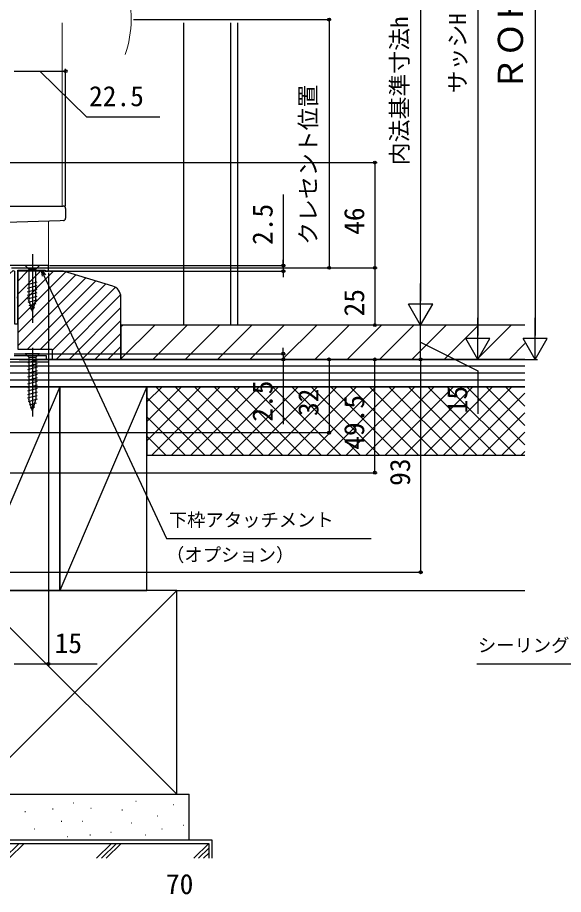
# Model space of a CAD drawing. Units: millimetres, scale not verified. Extents: x -529 to 521, y -782 to 778.
# Drawn here: x -97.1 to 141.2, y -166.1 to 217.1 of the extents above; entities that cross this region are included whole.
import ezdxf
from ezdxf.enums import TextEntityAlignment as Align

# ---------------------------------------------------------------- set-up
doc = ezdxf.new("R2010")
doc.units = ezdxf.units.MM
doc.header["$LTSCALE"] = 4
for name, color, linetype in [('0-2_YKK_11', 7, 'Continuous'), ('0-3_YKK_11E', 7, 'Continuous'), ('0-5_YKK_13', 4, 'Continuous'), ('0-7_YKK_D', 6, 'Continuous'), ('0-9_YSS_K', 3, 'Continuous'), ('0-A_YSS_KE', 3, 'Continuous')]:
    doc.layers.add(name, color=color, linetype=linetype)
doc.layers.add('0-4_YKK_12', color=2, linetype='Continuous', lineweight=18)
doc.styles.add('ＭＳ ゴシック', font='')
doc.styles.get('ＭＳ ゴシック').set_extended_font_data('MS Gothic')

msp = doc.modelspace()

# ---------------------------------------------------------------- linework, layer by layer
at = {"layer": '0-2_YKK_11'}
msp.add_lwpolyline([(-98.599, 70.194), (-83.599, 70.194), (-83.599, 67.694), (-84.399, 67.694), (-84.399, 69.294), (-98.599, 69.294)], dxfattribs=at)
at = {"layer": '0-3_YKK_11E'}
msp.add_lwpolyline([(-98.394, 106.321), (-98.394, 83.194), (-96.994, 83.194), (-96.994, 94.236), (-97.114, 94.419), (-97.114, 94.969), (-96.994, 95.152), (-96.994, 106.694), (-85.094, 106.694), (-85.094, 106.194), (-83.594, 106.194), (-83.594, 108.694), (-100.794, 108.694), (-100.794, 105.318), (-100.423, 105.164), (-99.011, 106.577)], close=True, dxfattribs=at)
at = {"layer": '0-4_YKK_12'}
for p, q in [((-77.599, 214.696), (-77.599, 134.694)), ((-83.599, 128.132), (-83.599, 107.694))]:
    msp.add_line(p, q, dxfattribs=at)
msp.add_arc((-93.559, 216.249), 46.06, 340.48575, 19.38343, dxfattribs=at)
at = {"layer": '0-5_YKK_13'}
for p, q in [((-104.2, 134.694), (-78.548, 134.694)), ((-78.548, 134.694), (-77.1, 134.694)), ((-76.1, 133.694), (-76.1, 129.36)), ((-78.513, 128.31), (-102.035, 127.488)), ((-77.065, 128.36), (-78.513, 128.31)), ((-90.599, 113.694), (-90.599, 83.694)), ((-87.499, 108.694), (-93.699, 108.694)), ((-93.699, 108.694), (-92.149, 107.144)), ((-87.499, 108.694), (-89.049, 107.144)), ((-92.149, 107.144), (-92.149, 93.61)), ((-89.049, 107.144), (-92.149, 107.144)), ((-89.049, 93.61), (-89.049, 107.144)), ((-92.699, 100.4), (-88.499, 101.526)), ((-92.699, 98.847), (-88.499, 99.973)), ((-92.699, 97.294), (-88.499, 98.42)), ((-92.699, 95.741), (-88.499, 96.867)), ((-92.699, 94.188), (-88.499, 95.314)), ((-92.44, 92.705), (-88.499, 93.761)), ((-90.599, 88.694), (-92.149, 93.61)), ((-91.989, 91.273), (-88.952, 92.086)), ((-90.599, 88.694), (-89.049, 93.61)), ((-91.537, 89.841), (-89.487, 90.39)), ((-90.599, 72.694), (-90.599, 42.694)), ((-87.499, 70.194), (-89.049, 68.644)), ((-88.499, 67.343), (-92.699, 66.218)), ((-88.499, 65.79), (-92.699, 64.665)), ((-92.149, 68.644), (-92.149, 50.11)), ((-89.049, 68.644), (-89.049, 50.11)), ((-88.499, 64.237), (-92.699, 63.112)), ((-88.499, 62.684), (-92.699, 61.559)), ((-88.499, 61.131), (-92.699, 60.006)), ((-88.499, 59.578), (-92.699, 58.453)), ((-88.499, 58.026), (-92.699, 56.9)), ((-88.499, 56.473), (-92.699, 55.347)), ((-88.499, 54.92), (-92.699, 53.794)), ((-88.499, 53.367), (-92.699, 52.241)), ((-88.499, 51.814), (-92.699, 50.688)), ((-88.499, 50.261), (-92.44, 49.205)), ((-90.599, 45.194), (-92.149, 50.11)), ((-90.599, 45.194), (-92.149, 50.11)), ((-90.599, 45.194), (-89.049, 50.11)), ((-88.952, 48.586), (-91.989, 47.773)), ((-89.487, 46.89), (-91.537, 46.341))]:
    msp.add_line(p, q, dxfattribs=at)
msp.add_lwpolyline([(-87.499, 70.194), (-93.699, 70.194), (-92.149, 68.644), (-89.049, 68.644)], dxfattribs=at)
for centre, start, end in [((-77.1, 133.694), 0, 90), ((-77.1, 129.36), 272, 0)]:
    msp.add_arc(centre, 1, start, end, dxfattribs=at)
at = {"layer": '0-7_YKK_D'}
for p, q in [((128.901, 342.198), (128.901, 78.194)), ((103.901, 337.198), (103.901, 78.194)), ((78.901, 307.198), (78.901, 93.196)), ((-46.499, 216.196), (39.901, 216.196)), ((38.901, 216.196), (38.901, 107.696)), ((-98.599, 193.694), (-76.1, 193.694)), ((-76.1, 134.694), (-76.1, 194.694)), ((-104.199, 153.694), (59.901, 153.694)), ((58.901, 153.694), (58.901, 107.696)), ((18.901, 108.694), (18.901, 111.244)), ((-99.794, 107.696), (59.901, 107.696)), ((-99.794, 107.696), (59.901, 107.696)), ((-83.094, 108.694), (19.901, 108.694)), ((18.901, 108.694), (18.901, 106.196)), ((58.901, 107.696), (58.901, 82.696)), ((-83.594, 105.494), (-83.594, -66.304)), ((-83.112, 106.196), (19.901, 106.196)), ((18.901, 106.196), (18.901, 103.646)), ((78.901, 82.696), (78.901, 100.883)), ((78.901, 82.696), (73.651, 91.79)), ((84.151, 91.79), (73.651, 91.79)), ((78.901, 82.696), (84.151, 91.79)), ((103.901, 67.694), (103.901, 85.881)), ((128.901, 67.694), (128.901, 85.881)), ((78.901, 67.696), (78.901, 82.696)), ((103.901, 67.694), (98.651, 76.787)), ((109.151, 76.787), (98.651, 76.787)), ((103.901, 67.694), (109.151, 76.787)), ((128.901, 67.694), (123.651, 76.787)), ((134.151, 76.787), (123.651, 76.787)), ((128.901, 67.694), (134.151, 76.787)), ((-83.223, 70.196), (19.901, 70.196)), ((18.901, 70.196), (18.901, 72.746)), ((18.901, 70.196), (18.901, 67.696)), ((-86.599, 67.696), (-340.3, 67.696)), ((-96.399, 67.696), (79.901, 67.696)), ((-82.899, 67.694), (79.901, 67.694)), ((-82.898, 67.694), (129.901, 67.694)), ((-82.898, 67.694), (104.901, 67.694)), ((-79.499, 67.694), (39.901, 67.694)), ((18.901, 67.696), (18.901, 39.369)), ((38.901, 67.694), (38.901, 35.696)), ((58.901, 18.196), (58.901, 67.694)), ((78.901, 67.694), (78.901, -25.304)), ((-124.899, 35.696), (39.901, 35.696)), ((-124.899, 18.196), (59.901, 18.196)), ((-124.899, -25.304), (79.901, -25.304))]:
    msp.add_line(p, q, dxfattribs=at)
for points in [[(-87.349, 193.694), (-66.989, 173.694), (-35.035, 173.694)], [(18.901, 139.826), (18.901, 108.694), (18.901, 106.196)], [(-86.191, 104.094), (-86.65, 106.694), (-84.953, 104.672)], [(-86.65, 106.694), (-85.572, 104.383), (-31.987, -10.531), (57.314, -10.531)], [(78.901, 75.196), (103.901, 62.684), (103.901, 43.957)], [(303.487, -7.527), (301.215, -8.685), (189.689, -65.51), (103.498, -65.51)], [(-98.599, -65.304), (-83.594, -65.304), (-62.316, -65.304)]]:
    msp.add_lwpolyline(points, dxfattribs=at)
for centre in [(38.901, 216.196), (-76.1, 193.694), (58.901, 153.694), (18.901, 108.694), (38.901, 107.696), (58.901, 107.696), (58.901, 107.696), (18.901, 106.196), (58.901, 82.696), (18.901, 70.196), (18.901, 67.696), (38.901, 67.694), (58.901, 67.694), (78.901, 67.696), (38.901, 35.696), (58.901, 18.196), (78.901, -25.304), (-83.594, -65.304)]:
    msp.add_circle(centre, 0.637, dxfattribs=at)
at = {"layer": '0-9_YSS_K'}
for p, q in [((-24.597, 214.696), (-24.597, 82.694)), ((-4.099, 214.696), (-4.099, 82.694)), ((-1.099, 214.696), (-1.099, 82.694)), ((-96.994, 90.576), (-81.376, 106.194)), ((-96.994, 96.233), (-87.033, 106.194)), ((-96.994, 101.89), (-92.69, 106.194)), ((-96.994, 84.92), (-76.013, 105.9)), ((-96.994, 79.263), (-71.662, 104.595)), ((-96.994, 73.606), (-67.31, 103.289)), ((-92.749, 72.194), (-62.959, 101.984)), ((-87.092, 72.194), (-58.608, 100.678)), ((-81.994, 71.635), (-54.388, 99.241)), ((-80.278, 67.694), (-52.079, 95.893)), ((-74.621, 67.694), (-51.994, 90.322)), ((-68.964, 67.694), (-51.994, 84.665)), ((-51.994, 82.041), (-51.34, 82.694)), ((-51.994, 67.899), (-37.198, 82.694)), ((-38.056, 67.694), (-23.056, 82.694)), ((-23.914, 67.694), (-8.914, 82.694)), ((-9.772, 67.694), (5.228, 82.694)), ((4.371, 67.694), (19.371, 82.694)), ((18.513, 67.694), (33.513, 82.694)), ((32.655, 67.694), (47.655, 82.694)), ((46.797, 67.694), (61.797, 82.694)), ((60.939, 67.694), (75.939, 82.694)), ((75.081, 67.694), (90.081, 82.694)), ((89.223, 67.694), (104.223, 82.694)), ((103.365, 67.694), (118.365, 82.694)), ((-63.307, 67.694), (-51.994, 79.008)), ((-57.651, 67.694), (-51.994, 73.351)), ((117.508, 67.694), (124.401, 74.588)), ((124.401, 64.694), (-116.599, 64.694)), ((124.401, 61.694), (-116.599, 61.694)), ((124.401, 58.694), (-116.599, 58.694)), ((-78.599, 55.694), (-116.599, -33.306)), ((-40.599, 55.694), (-78.599, -33.306)), ((-40.599, 32.135), (-17.04, 55.694)), ((-40.599, 40.621), (-25.525, 55.694)), ((-40.599, 49.106), (-34.01, 55.694)), ((124.401, 55.694), (-40.599, 55.694)), ((-40.599, 55.694), (-40.599, 25.694)), ((-38.555, 25.694), (-8.555, 55.694)), ((-36.746, 55.694), (-6.746, 25.694)), ((-30.069, 25.694), (-0.069, 55.694)), ((-28.261, 55.694), (1.739, 25.694)), ((-21.584, 25.694), (8.416, 55.694)), ((-19.775, 55.694), (10.225, 25.694)), ((-13.099, 25.694), (16.901, 55.694)), ((-11.29, 55.694), (18.71, 25.694)), ((-4.613, 25.694), (25.387, 55.694)), ((-2.805, 55.694), (27.195, 25.694)), ((3.872, 25.694), (33.872, 55.694)), ((5.681, 55.694), (35.681, 25.694)), ((12.357, 25.694), (42.357, 55.694)), ((14.166, 55.694), (44.166, 25.694)), ((20.842, 25.694), (50.842, 55.694)), ((22.651, 55.694), (52.651, 25.694)), ((29.328, 25.694), (59.328, 55.694)), ((31.136, 55.694), (61.136, 25.694)), ((37.813, 25.694), (67.813, 55.694)), ((39.622, 55.694), (69.622, 25.694)), ((46.298, 25.694), (76.298, 55.694)), ((48.107, 55.694), (78.107, 25.694)), ((54.784, 25.694), (84.784, 55.694)), ((56.592, 55.694), (86.592, 25.694)), ((63.269, 25.694), (93.269, 55.694)), ((65.078, 55.694), (95.078, 25.694)), ((65.078, 55.694), (95.078, 25.694)), ((71.754, 25.694), (101.754, 55.694)), ((73.563, 55.694), (103.563, 25.694)), ((80.239, 25.694), (110.239, 55.694)), ((82.048, 55.694), (112.048, 25.694)), ((88.725, 25.694), (118.725, 55.694)), ((90.533, 55.694), (120.533, 25.694)), ((99.019, 55.694), (124.401, 30.312)), ((107.504, 55.694), (124.401, 38.797)), ((115.989, 55.694), (124.401, 47.282)), ((-40.599, 51.062), (-15.231, 25.694)), ((97.21, 25.694), (124.401, 52.886)), ((-40.599, 42.576), (-23.716, 25.694)), ((105.695, 25.694), (124.401, 44.4)), ((114.181, 25.694), (124.401, 35.915)), ((-40.599, 34.091), (-32.202, 25.694)), ((122.666, 25.694), (124.401, 27.43)), ((124.401, 25.694), (-40.599, 25.694)), ((-27.599, -33.306), (-116.599, -122.306)), ((-116.599, -33.306), (-27.599, -122.306)), ((-27.599, -33.306), (124.401, -33.306)), ((-72.681, -126.059), (-72.481, -126.059)), ((-45.444, -125.303), (-45.244, -125.303)), ((-93.865, -129.842), (-93.665, -129.842)), ((-81.76, -128.707), (-81.56, -128.707)), ((-65.115, -128.329), (-64.915, -128.329)), ((-51.496, -129.086), (-51.296, -129.086)), ((-29.177, -126.816), (-28.977, -126.816)), ((-77.977, -134.004), (-77.777, -134.004)), ((-68.898, -134.004), (-68.698, -134.004)), ((-35.986, -131.734), (-35.786, -131.734)), ((-89.704, -137.408), (-89.504, -137.408)), ((-47.335, -134.76), (-47.135, -134.76)), ((-34.095, -137.408), (-33.895, -137.408)), ((-24.637, -135.895), (-24.437, -135.895)), ((-75.329, -140.813), (-75.129, -140.813)), ((-65.493, -140.056), (-65.293, -140.056)), ((-56.414, -138.921), (-56.214, -138.921)), ((-41.282, -140.056), (-41.082, -140.056)), ((-130.599, -143.806), (-13.599, -143.806)), ((-102.878, -150.306), (-96.378, -143.806)), ((-100.757, -150.306), (-94.257, -143.806)), ((-56.073, -143.806), (-62.573, -150.306)), ((-60.451, -150.306), (-53.951, -143.806)), ((-51.83, -143.806), (-58.33, -150.306)), ((-20.146, -150.306), (-13.646, -143.806)), ((-13.599, -143.806), (-13.599, -150.306)), ((-18.025, -150.306), (-13.599, -145.879)), ((-15.904, -150.306), (-13.599, -148.001))]:
    msp.add_line(p, q, dxfattribs=at)
at = {"layer": '0-A_YSS_KE'}
for p, q in [((-124.599, 66.694), (-83.599, 66.694)), ((124.401, 67.694), (-116.599, 67.694)), ((-116.599, 55.694), (124.401, 55.694)), ((-40.599, 55.694), (-78.599, 55.694)), ((-40.599, -33.306), (-40.599, 55.694)), ((-78.599, -33.306), (-40.599, -33.306)), ((-122.1, -122.306), (-22.1, -122.306)), ((-22.1, -142.306), (-22.1, -122.306)), ((-22.1, -142.306), (-122.1, -142.306))]:
    msp.add_line(p, q, dxfattribs=at)
for points in [[(-96.994, 106.194), (-96.994, 72.194), (-81.994, 72.194), (-81.994, 67.694), (-51.994, 67.694), (-51.994, 94.974)], [(-55.557, 99.763), (-76.994, 106.194), (-96.994, 106.194)], [(124.401, 82.694), (-51.994, 82.694), (-51.994, 67.694), (124.401, 67.694)], [(-78.599, 55.694), (-116.599, 55.694), (-116.599, -33.306), (-78.599, -33.306)], [(-78.599, 55.694), (-78.599, -33.306), (-78.599, 55.694)], [(-12.099, -150.306), (-12.099, -142.306), (-132.099, -142.306)]]:
    msp.add_lwpolyline(points, dxfattribs=at)
msp.add_lwpolyline([(-27.599, -122.306), (-27.599, -33.306), (-116.599, -33.306), (-116.599, -122.306)], close=True, dxfattribs=at)
msp.add_arc((-56.994, 94.974), 5, 0, 73.30078, dxfattribs=at)

# ---------------------------------------------------------------- texts
at = {"layer": '0-7_YKK_D', "style": 'ＭＳ ゴシック'}
for s, height, p in [('ＲＯＨ', 11, (126.901, 184.884)), ('内法基準寸法h', 7.331, (75.538, 152.527)), ('サッシH', 7.331, (100.878, 183.974)), ('クレセント位置', 7.331, (35.651, 117.77)), ('2.5', 8.798, (16.901, 117.712)), ('46', 8.798, (56.901, 122.138)), ('25', 8.798, (56.901, 86.469)), ('2.5', 8.798, (16.901, 40.483)), ('32', 8.798, (36.901, 42.968)), ('15', 8.798, (101.901, 44.116)), ('49.5', 8.798, (56.901, 28.218)), ('93', 8.798, (76.901, 12.434))]:
    msp.add_text(s, height=height, rotation=90, dxfattribs=at).set_placement(p, align=Align.BOTTOM_LEFT)
for s, height, p in [('22.5', 8.798, (-65.876, 175.694)), ('下枠アタッチメント', 5.865, (-31.04, -7.125)), ('（オプション）', 5.865, (-32.268, -22.368)), ('15', 8.798, (-80.885, -63.304)), ('シーリング（別途）', 5.865, (103.874, -61.89)), ('70', 8.798, (-32.3, -168.599))]:
    msp.add_text(s, height=height, dxfattribs=at).set_placement(p, align=Align.BOTTOM_LEFT)

doc.saveas('drawing.dxf')
